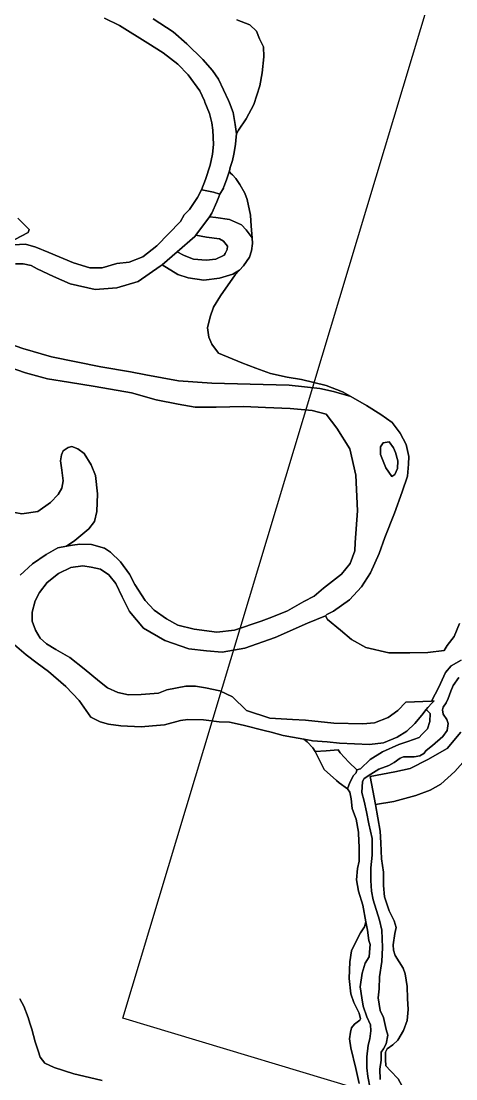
# Model space of a CAD drawing. Header units: inches. Extents: x 288635 to 1232953, y 676945 to 1655780.
# Drawn here: x 387692 to 402985, y 876152 to 913366 of the extents above; entities that cross this region are included whole.
import ezdxf

# ---------------------------------------------------------------- set-up
doc = ezdxf.new("R2010")
doc.units = ezdxf.units.IN
doc.header["$MEASUREMENT"] = 0
doc.layers.add('Images', color=7, linetype='Continuous')
picture_1 = doc.add_image_def('image13.jpg', size_in_pixel=(2536, 3725))
picture_2 = doc.add_image_def('image14.jpg', size_in_pixel=(2572, 3729))

msp = doc.modelspace()

# ---------------------------------------------------------------- linework, layer by layer
at = {"color": 1}
for points in [[(390620.1389, 913474.3048), (391153.5399, 913210.1443), (392149.2219, 912595.4631), (392682.623, 912250.0224), (393200.784, 911853.7816), (393571.6248, 911477.8608), (393978.0256, 910908.8997), (394140.5859, 910563.459), (394159.6108, 910513.6585), (394313.3062, 910111.3381), (394404.7464, 909786.2174), (394434.6277, 909528.1519), (394454.8096, 909025.4288), (394424.3296, 908690.1481), (394343.0494, 908304.0674), (394175.4091, 907790.9863), (394033.1688, 907430.3056), (393896.0085, 907155.9851), (393616.608, 906739.4242), (393428.6476, 906546.3838), (393298.4536, 906314.0085), (392468.7186, 905458.8735), (391969.1843, 905069.4061), (391495.05, 904891.6057), (391063.2492, 904840.8056), (390538.3148, 904688.4053), (390106.5139, 904688.4053), (389530.7794, 904866.2056), (388667.1777, 905230.273), (388209.9768, 905408.0734), (387845.9094, 905518.1403), (387222.6947, 905485.9864)], [(392337.394, 913444.0364), (393043.5154, 912991.9155), (393515.9563, 912570.2747), (394084.9175, 912021.6336), (394424.4315, 911629.6261), (394632.7119, 911324.8255), (394988.3126, 910572.984), (395022.0626, 910487.0749), (395155.953, 910146.2632), (395220.562, 909735.1151), (395269.3413, 909405.0528), (395250.372, 909177.422), (395237.5912, 909024.052), (395169.7619, 908684.9054), (395126.0537, 908466.3641), (395048.5358, 908217.7072), (395019.9608, 908103.407), (394912.0105, 907782.7313), (394824.7387, 907542.1702), (394814.2817, 907513.3458), (394805.3303, 907491.2657), (394678.3301, 907282.9853), (394454.8096, 907349.0254), (394109.3689, 907420.1456), (394033.1688, 907430.3056), (394175.4091, 907790.9863), (394343.0494, 908304.0674), (394424.3296, 908690.1481), (394454.8096, 909025.4288), (394434.6277, 909528.1519), (394404.7464, 909786.2174), (394313.3062, 910111.3381), (394159.6108, 910513.6585), (394140.5859, 910563.459), (393978.0256, 910908.8997), (393571.6248, 911477.8608), (393200.784, 911853.7816), (392682.623, 912250.0224), (392149.2219, 912595.4631), (391153.5399, 913210.1443), (390620.1389, 913474.3048)], [(395277.0715, 913416.0471), (395737.4474, 913236.1301), (395975.5729, 913013.8797), (396081.4065, 912738.7125), (396213.6984, 912458.2536), (396224.2818, 912109.0029), (396171.365, 911548.0851), (396084.2596, 911087.8062), (395877.8842, 910436.9299), (395602.7169, 909928.9288), (395338.1331, 909532.0531), (395269.3413, 909405.0528), (395220.562, 909735.1151), (395155.953, 910146.2632), (395022.0626, 910487.0749), (394988.3126, 910572.984), (394632.7119, 911324.8255), (394424.4315, 911629.6261), (394084.9175, 912021.6336), (393515.9563, 912570.2747), (393043.5154, 912991.9155), (392337.394, 913444.0364)], [(403108.2203, 892171.33), (402920.2599, 891714.1291), (402681.4994, 891394.0884), (402574.8192, 891221.3681), (402000.7781, 891150.248), (401360.6968, 891135.0079), (400629.1753, 891145.1679), (399816.3737, 891322.9683), (399318.5327, 891607.4489), (398922.2919, 891932.5695), (398465.091, 892313.5703), (398393.9709, 892445.6505), (398449.851, 892486.2906), (398683.5314, 892608.2109), (399242.3325, 893004.4517), (399663.9734, 893461.6526), (399978.934, 893954.4136), (400283.7346, 894640.2149), (400486.935, 895199.0161), (400832.3757, 896057.5378), (401101.6163, 896809.3793), (401289.5766, 897358.0204), (401320.0567, 897774.5812), (401330.2167, 898053.9818), (401233.6965, 898475.6226), (401025.4161, 898871.8634), (400882.9344, 899061.415), (400740.9355, 899250.3242), (400349.3514, 899530.7831), (399846.6421, 899848.2837), (399296.167, 900154.4855), (398999.9737, 900319.243), (398428.4726, 900552.0768), (397550.0542, 900753.1605), (397047.3448, 900843.119), (396465.2603, 900964.8276), (395946.676, 901160.6196), (395459.8417, 901340.5367), (394634.34, 901689.7874), (394396.2145, 901996.7047), (394290.381, 902250.7052), (394253.3392, 902573.4975), (394338.0061, 902965.0816), (394459.7147, 903303.7489), (394703.1318, 903700.6247), (395216.4245, 904441.4595), (395369.7024, 904600.1156), (395518.0501, 904753.6685), (395729.7172, 905060.5858), (395798.509, 905282.8362), (395830.2591, 905536.8367), (395816.1002, 905742.1398), (395787.9256, 906150.6713), (395761.4673, 906536.9637), (395645.0504, 907092.5898), (395565.6752, 907314.8403), (395383.8961, 907614.9872), (395245.3862, 907830.3564), (395131.086, 907957.3567), (395073.5492, 908008.05), (395039.0108, 908052.6069), (395019.9608, 908103.407), (395048.5358, 908217.7072), (395126.0537, 908466.3641), (395169.7619, 908684.9054), (395237.5912, 909024.052), (395250.372, 909177.422), (395269.3413, 909405.0528), (395338.1331, 909532.0531), (395602.7169, 909928.9288), (395877.8842, 910436.9299), (396084.2596, 911087.8062), (396171.365, 911548.0851), (396224.2818, 912109.0029), (396213.6984, 912458.2536), (396081.4065, 912738.7125), (395975.5729, 913013.8797), (395737.4474, 913236.1301), (395277.0715, 913416.0471)], [(387222.6947, 905485.9864), (387845.9094, 905518.1403), (388209.9768, 905408.0734), (388667.1777, 905230.273), (389530.7794, 904866.2056), (390106.5139, 904688.4053), (390538.3148, 904688.4053), (391063.2492, 904840.8056), (391495.05, 904891.6057), (391969.1843, 905069.4061), (392468.7186, 905458.8735), (393298.4536, 906314.0085), (393428.6476, 906546.3838), (393616.608, 906739.4242), (393896.0085, 907155.9851), (394033.1688, 907430.3056), (394109.3689, 907420.1456), (394454.8096, 907349.0254), (394678.3301, 907282.9853), (394641.5805, 907180.1256), (394571.956, 907011.8664), (394403.3558, 906604.4158), (394312.9013, 906481.2437), (393836.0241, 905831.8791), (393806.4546, 905791.6142), (393183.4722, 905253.8592), (392647.837, 904791.5018), (392587.2522, 904739.2054), (392587.2522, 904739.2054), (391808.3173, 904205.8043), (391054.7825, 903977.2039), (390301.2476, 903926.4038), (389412.2459, 904121.1375), (388828.0447, 904383.6047), (388260.7769, 904654.5386), (388040.6431, 904773.0721), (387761.2426, 904823.8722), (387498.7754, 904832.3389)], [(387570.0896, 906431.6088), (387971.4104, 906030.288), (387940.9303, 905933.7678), (387468.4893, 905679.7673)], [(387468.4893, 905679.7673), (387940.9303, 905933.7678), (387971.4104, 906030.288), (387570.0896, 906431.6088)], [(387498.7754, 904832.3389), (387761.2426, 904823.8722), (388040.6431, 904773.0721), (388260.7769, 904654.5386), (388828.0447, 904383.6047), (389412.2459, 904121.1375), (389412.2459, 904121.1375), (390301.2476, 903926.4038), (391054.7825, 903977.2039), (391808.3173, 904205.8043), (392587.2522, 904739.2054), (392647.837, 904791.5018), (393206.8529, 904457.0267), (393572.6137, 904330.0265), (394121.2548, 904253.8263), (394674.9759, 904324.9464), (395137.2568, 904462.1067), (395369.7024, 904600.1156), (395216.4245, 904441.4595), (394703.1318, 903700.6247), (394459.7147, 903303.7489), (394338.0061, 902965.0816), (394253.3392, 902573.4975), (394290.381, 902250.7052), (394396.2145, 901996.7047), (394634.34, 901689.7874), (395459.8417, 901340.5367), (395946.676, 901160.6196), (396465.2603, 900964.8276), (397047.3448, 900843.119), (397550.0542, 900753.1605), (398428.4726, 900552.0768), (398999.9737, 900319.243), (399296.167, 900154.4855), (398683.2644, 900336.5299), (398200.6634, 900438.1301), (397116.9279, 900556.6637), (395753.7919, 900598.9971), (394399.1225, 900624.3972), (393230.7202, 900709.064), (392075.4992, 900922.7799), (391537.3834, 901022.3313), (390495.9814, 901208.5983), (388760.3112, 901555.7324), (387752.7759, 901843.5996), (387016.1744, 902106.0668)], [(387016.1744, 902106.0668), (387752.7759, 901843.5996), (388760.3112, 901555.7324), (390495.9814, 901208.5983), (391537.3834, 901022.3313), (392075.4992, 900922.7799), (393230.7202, 900709.064), (394399.1225, 900624.3972), (395753.7919, 900598.9971), (397116.9279, 900556.6637), (398200.6634, 900438.1301), (398683.2644, 900336.5299), (399296.167, 900154.4855), (399846.6421, 899848.2837), (400349.3514, 899530.7831), (400740.9355, 899250.3242), (400882.9344, 899061.415), (401025.4161, 898871.8634), (401233.6965, 898475.6226), (401330.2167, 898053.9818), (401320.0567, 897774.5812), (401289.5766, 897358.0204), (401101.6163, 896809.3793), (400832.3757, 896057.5378), (400486.935, 895199.0161), (400283.7346, 894640.2149), (399978.934, 893954.4136), (399663.9734, 893461.6526), (399242.3325, 893004.4517), (398683.5314, 892608.2109), (398449.851, 892486.2906), (398393.9709, 892445.6505), (397764.4399, 892180.2809), (396626.7293, 891682.8633), (395557.8105, 891301.8625), (394764.0589, 891164.2789), (394213.7245, 891211.904), (393589.3065, 891275.4041), (392747.9299, 891577.0297), (391996.5117, 892005.6556), (391504.3857, 892598.3234), (391245.0935, 893111.6161), (391022.8431, 893582.5754), (390774.1342, 893884.201), (390488.3837, 894079.9931), (390155.008, 894159.3682), (389863.9658, 894196.41), (389445.9233, 894143.4932), (389006.714, 893926.5344), (388609.8383, 893614.3255), (388334.671, 893265.0748), (388186.5041, 892968.7408), (388075.3788, 892577.1567), (388080.6705, 892259.6561), (388197.0874, 891936.8638), (388361.1294, 891656.4049), (388588.6715, 891455.3211), (388916.7555, 891259.5291), (389408.8815, 890973.7785), (389911.5909, 890582.1944), (390446.0503, 890132.4018), (390726.5092, 889904.8597), (391090.8045, 889749.6231), (391471.8052, 889659.6645), (391916.3061, 889670.2479), (392519.5573, 889717.873), (392821.1829, 889839.5816), (393482.6426, 889966.5818), (393821.3099, 889971.8735), (394181.144, 889913.6651), (394683.8533, 889802.5398), (395123.0625, 889596.1644), (395615.1885, 889114.6218), (396440.6902, 888839.4546), (397239.7334, 888791.8295), (397700.1094, 888770.6628), (398694.9447, 888664.8292), (399716.2384, 888643.6625), (400128.9892, 888680.7043), (400599.9485, 888860.6213), (400938.6158, 889109.3301), (401224.3664, 889400.3724), (402126.0903, 889443.54), (402219.2017, 889447.9975), (402139.9855, 889365.0091), (401996.9513, 889215.1637), (401943.026, 889146.4089), (401785.2842, 888945.2881), (401541.867, 888648.9542), (401261.4081, 888384.3703), (400922.7408, 888167.4116), (400435.9065, 887976.9112), (399943.7805, 887918.7027), (398890.7367, 887961.0361), (398462.1109, 888008.6612), (397943.5265, 888045.703), (397898.9159, 888053.5294), (397641.9009, 888098.6198), (397239.7334, 888167.4116), (396911.6494, 888230.9117), (396488.3153, 888352.6203), (396244.8981, 888410.8287), (395498.7716, 888596.0374), (395017.229, 888696.5793), (394662.6866, 888717.746), (394112.3522, 888781.2461), (393562.0177, 888797.1212), (393297.4339, 888765.3711), (392731.2244, 888606.6208), (392318.4736, 888569.579), (391916.3061, 888537.829), (391201.9297, 888569.579), (390762.7205, 888633.0792), (390476.9699, 888712.4543), (390148.8859, 888871.2046), (389731.6738, 889460.3588), (389266.0062, 889952.4848), (388652.1717, 890486.9442), (388260.5876, 890777.9865), (387874.2951, 891074.3204), (387461.5443, 891418.2794)], [(387662.628, 893873.6176), (388085.9622, 894270.4934), (388578.0882, 894598.5774), (388985.5473, 894836.7029), (389283.2887, 894888.3519), (389504.1317, 894926.6614), (389758.1322, 894958.4115), (390165.5914, 894953.1198), (390620.6756, 894820.8279), (390837.6344, 894677.9526), (391192.1767, 894344.5769), (391509.6774, 893905.3677), (391689.5944, 893545.5337), (392060.0118, 892984.6159), (392372.2208, 892645.9485), (392800.8466, 892339.0312), (393203.0141, 892116.7808), (393774.5152, 891968.6138), (394573.5585, 891862.7803), (395197.9764, 891936.8638), (396134.6033, 892259.6561), (396515.6041, 892397.2397), (397060.6468, 892614.1985), (397637.4396, 892942.2824), (398000.9779, 893134.3703), (398331.1785, 893413.7709), (398962.5222, 893913.4407), (399270.9804, 894288.955), (399431.9151, 894731.5255), (399445.3264, 895026.5725), (399525.7937, 896139.7043), (399472.1488, 897386.9484), (399257.5692, 898312.3231), (398801.798, 899049.594), (398420.7972, 899532.195), (397929.7296, 899667.6619), (397159.2614, 899735.3954), (396287.1929, 899777.7288), (395516.7247, 899803.1289), (394551.5228, 899786.1955), (393814.9213, 899786.1955), (393213.7868, 899887.7957), (392443.3186, 900040.196), (391579.7169, 900294.1965), (390301.2476, 900514.3303), (389352.9791, 900666.7306), (388624.8443, 900776.7975), (387845.9094, 900996.9312), (386914.5742, 901310.1985)], [(386914.5742, 901310.1985), (387845.9094, 900996.9312), (388624.8443, 900776.7975), (389352.9791, 900666.7306), (390301.2476, 900514.3303), (391579.7169, 900294.1965), (392443.3186, 900040.196), (393213.7868, 899887.7957), (393213.7868, 899887.7957), (393814.9213, 899786.1955), (394551.5228, 899786.1955), (395516.7247, 899803.1289), (396287.1929, 899777.7288), (397159.2614, 899735.3954), (397929.7296, 899667.6619), (398420.7972, 899532.195), (398801.798, 899049.594), (399257.5692, 898312.3231), (399472.1488, 897386.9484), (399525.7937, 896139.7043), (399445.3264, 895026.5725), (399431.9151, 894731.5255), (399270.9804, 894288.955), (398962.5222, 893913.4407), (398331.1785, 893413.7709), (398000.9779, 893134.3703), (397637.4396, 892942.2824), (397060.6468, 892614.1985), (396515.6041, 892397.2397), (396134.6033, 892259.6561), (395197.9764, 891936.8638), (394573.5585, 891862.7803), (393774.5152, 891968.6138), (393203.0141, 892116.7808), (392800.8466, 892339.0312), (392372.2208, 892645.9485), (392060.0118, 892984.6159), (391689.5944, 893545.5337), (391509.6774, 893905.3677), (391192.1767, 894344.5769), (390837.6344, 894677.9526), (390620.6756, 894820.8279), (390165.5914, 894953.1198), (389758.1322, 894958.4115), (389504.1317, 894926.6614), (389283.2887, 894888.3519), (389580.9675, 895088.0821), (390068.6485, 895504.6429), (390276.9289, 895758.6434), (390360.4233, 896109.3963), (390378.5291, 896728.9254), (390312.489, 897374.0867), (390160.0887, 897755.0874), (389906.0882, 898156.4082), (389687.6478, 898313.8885), (389479.3673, 898400.2487), (389347.2871, 898364.6886), (389174.5667, 898242.7684), (389113.6066, 898105.6081), (389078.0465, 897892.2477), (389118.6866, 897572.2071), (389169.4867, 897191.2063), (389123.7666, 896937.2058), (388991.6864, 896708.6053), (388727.5258, 896424.1248), (388280.4849, 896114.2441), (387711.5238, 896032.964), (387228.9228, 896129.4842)], [(387228.9228, 896129.4842), (387711.5238, 896032.964), (388280.4849, 896114.2441), (388727.5258, 896424.1248), (388991.6864, 896708.6053), (389123.7666, 896937.2058), (389169.4867, 897191.2063), (389118.6866, 897572.2071), (389078.0465, 897892.2477), (389113.6066, 898105.6081), (389174.5667, 898242.7684), (389347.2871, 898364.6886), (389479.3673, 898400.2487), (389687.6478, 898313.8885), (389906.0882, 898156.4082), (390160.0887, 897755.0874), (390312.489, 897374.0867), (390378.5291, 896728.9254), (390360.4233, 896109.3963), (390360.4233, 896109.3963), (390276.9289, 895758.6434), (390068.6485, 895504.6429), (389580.9675, 895088.0821), (389283.2887, 894888.3519), (388985.5473, 894836.7029), (388578.0882, 894598.5774), (388085.9622, 894270.4934), (387662.628, 893873.6176)], [(403171.3799, 890877.3982), (402815.7792, 890678.4311), (402621.0455, 890454.064), (402383.9784, 889937.5963), (402126.0903, 889443.54), (401224.3664, 889400.3724), (400938.6158, 889109.3301), (400599.9485, 888860.6213), (400128.9892, 888680.7043), (399716.2384, 888643.6625), (398694.9447, 888664.8292), (397700.1094, 888770.6628), (397239.7334, 888791.8295), (396440.6902, 888839.4546), (395615.1885, 889114.6218), (395123.0625, 889596.1644), (394683.8533, 889802.5398), (394181.144, 889913.6651), (393821.3099, 889971.8735), (393482.6426, 889966.5818), (392821.1829, 889839.5816), (392519.5573, 889717.873), (391916.3061, 889670.2479), (391471.8052, 889659.6645), (391090.8045, 889749.6231), (390726.5092, 889904.8597), (390446.0503, 890132.4018), (389911.5909, 890582.1944), (389408.8815, 890973.7785), (388916.7555, 891259.5291), (388588.6715, 891455.3211), (388361.1294, 891656.4049), (388197.0874, 891936.8638), (388080.6705, 892259.6561), (388075.3788, 892577.1567), (388186.5041, 892968.7408), (388334.671, 893265.0748), (388609.8383, 893614.3255), (389006.714, 893926.5344), (389445.9233, 894143.4932), (389863.9658, 894196.41), (390155.008, 894159.3682), (390488.3837, 894079.9931), (390774.1342, 893884.201), (391022.8431, 893582.5754), (391245.0935, 893111.6161), (391504.3857, 892598.3234), (391996.5117, 892005.6556), (392747.9299, 891577.0297), (393589.3065, 891275.4041), (394213.7245, 891211.904), (394764.0589, 891164.2789), (395557.8105, 891301.8625), (396626.7293, 891682.8633), (397764.4399, 892180.2809), (398393.9709, 892445.6505), (398465.091, 892313.5703), (398922.2919, 891932.5695), (399318.5327, 891607.4489), (399816.3737, 891322.9683), (400629.1753, 891145.1679), (401360.6968, 891135.0079), (402000.7781, 891150.248), (402574.8192, 891221.3681), (402681.4994, 891394.0884), (402920.2599, 891714.1291), (403108.2203, 892171.33)], [(387461.5443, 891418.2794), (387874.2951, 891074.3204), (388260.5876, 890777.9865), (388652.1717, 890486.9442), (389266.0062, 889952.4848), (389731.6738, 889460.3588), (390148.8859, 888871.2046), (390476.9699, 888712.4543), (390762.7205, 888633.0792), (391201.9297, 888569.579), (391916.3061, 888537.829), (392318.4736, 888569.579), (392731.2244, 888606.6208), (393297.4339, 888765.3711), (393562.0177, 888797.1212), (394112.3522, 888781.2461), (394662.6866, 888717.746), (395017.229, 888696.5793), (395498.7716, 888596.0374), (396244.8981, 888410.8287), (396488.3153, 888352.6203), (396911.6494, 888230.9117), (397239.7334, 888167.4116), (397641.9009, 888098.6198), (397751.3994, 888010.6011), (397954.5998, 887802.3207), (398040.2513, 887673.0675), (398357.752, 887038.0662), (398781.396, 886649.0054), (398876.3363, 886561.8153), (399172.6703, 886350.1482), (399260.1624, 886232.5975), (399305.8825, 886003.9971), (399341.4426, 885663.6364), (399386.2566, 885536.0888), (399473.5228, 885287.7156), (399559.883, 884830.5147), (399573.8649, 884487.9582), (399580.203, 884332.6737), (399585.2831, 883809.4327), (399524.3229, 883555.4322), (399493.8429, 883149.0314), (399559.883, 882752.7906), (399717.7867, 882258.9713), (399823.6202, 881676.8868), (399770.7034, 881496.9697), (399634.5225, 881285.781), (399482.1222, 881001.3004), (399319.5618, 880650.7797), (399258.6017, 880269.779), (399233.2017, 879680.4978), (399289.0818, 879147.0967), (399395.762, 878837.2161), (399578.6424, 878466.3754), (399629.4425, 878258.0949), (399604.0424, 878212.3749), (399421.162, 878070.1346), (399319.5618, 877943.1343), (399273.8417, 877790.734), (399238.2817, 877562.1336), (399289.0818, 877242.0929), (399461.8021, 876515.6515), (399588.8024, 875992.4104)], [(400320.1554, 876132.1516), (400309.9954, 876492.8324), (400355.7155, 876807.793), (400355.7155, 877087.1935), (400442.0757, 877204.0338), (400528.4358, 877381.8341), (400589.3959, 877686.6347), (400538.5958, 877889.8352), (400436.9956, 878311.476), (400320.1554, 878560.3965), (400254.1153, 878997.2774), (400284.5953, 879322.398), (400299.8354, 879738.9588), (400381.1155, 880282.5199), (400401.4356, 880775.2809), (400386.1955, 881379.8021), (400294.7554, 881735.4028), (400081.3949, 882451.6843), (400015.3548, 882751.4049), (399989.9547, 883127.3256), (400000.1148, 883579.4465), (400040.7549, 884026.4874), (400044.5804, 884462.5964), (400045.8349, 884605.6086), (399928.9946, 885118.6896), (399842.6345, 885545.4105), (399761.3543, 885921.3312), (399680.0741, 886221.0518), (399695.3142, 886612.2126), (399761.3543, 886713.8128), (399989.9547, 886871.2931), (400279.5153, 887044.0135), (400624.956, 887176.0937), (400817.9964, 887282.7739), (401021.1968, 887435.1742), (401138.037, 887480.8943), (401513.9578, 887480.8943), (401717.1582, 887511.3744), (401864.4785, 887597.7346), (401940.6787, 887709.4948), (402159.1191, 887882.2151), (402529.9598, 888202.2558), (402682.3601, 888410.5362), (402717.9202, 888649.2967), (402672.2001, 888791.537), (402540.1199, 888979.4973), (402519.7998, 889131.8976), (402535.0398, 889228.4178), (402642.2122, 889378.7952), (402718.4124, 889535.4288), (402811.5459, 889793.6627), (402896.2127, 889996.8631), (403086.7131, 890267.7969)], [(403232.0676, 887277.5464), (402947.587, 886967.6658), (402454.826, 886520.6249), (402078.9053, 886312.3444), (401581.0643, 886119.3041), (400808.9027, 885905.9436), (400158.6614, 885809.4234), (399970.7011, 886784.7854), (400836.9422, 886959.28), (401382.9439, 887069.266), (402002.7051, 887384.2266), (402683.1443, 887771.154), (403160.6652, 888345.1952)], [(403160.6652, 888345.1952), (402683.1443, 887771.154), (402002.7051, 887384.2266), (401382.9439, 887069.266), (400836.9422, 886959.28), (399970.7011, 886784.7854), (400158.6614, 885809.4234), (400317.6276, 884867.7604), (400341.5426, 884450.335), (400373.5077, 883892.3985), (400434.4678, 883419.9575), (400439.2303, 882955.3483), (400469.7104, 882554.0274), (400642.4307, 882066.3465), (400815.1511, 881705.6658), (400891.3512, 881471.9853), (400840.5511, 881268.7849), (400784.671, 880872.5441), (400789.751, 880684.5837), (400855.7911, 880496.6233), (401130.1117, 880044.5024), (401206.3118, 879851.462), (401272.352, 879399.3411), (401282.512, 878977.7003), (401310.8401, 878588.6209), (401273.7984, 878202.3285), (401146.7981, 877847.7861), (400940.4227, 877509.1187), (400771.089, 877350.3684), (400570.0053, 877212.7848), (400506.5052, 877085.7846), (400511.7968, 876837.0757), (400517.0885, 876609.5336), (400691.7139, 876429.6166), (400961.5894, 876154.4494), (401220.8816, 875662.3234)], [(401220.8816, 875662.3234), (400961.5894, 876154.4494), (400691.7139, 876429.6166), (400517.0885, 876609.5336), (400511.7968, 876837.0757), (400506.5052, 877085.7846), (400570.0053, 877212.7848), (400771.089, 877350.3684), (400940.4227, 877509.1187), (401146.7981, 877847.7861), (401273.7984, 878202.3285), (401310.8401, 878588.6209), (401282.512, 878977.7003), (401272.352, 879399.3411), (401206.3118, 879851.462), (401130.1117, 880044.5024), (400855.7911, 880496.6233), (400789.751, 880684.5837), (400784.671, 880872.5441), (400840.5511, 881268.7849), (400891.3512, 881471.9853), (400815.1511, 881705.6658), (400642.4307, 882066.3465), (400469.7104, 882554.0274), (400439.2303, 882955.3483), (400434.4678, 883419.9575), (400373.5077, 883892.3985), (400341.5426, 884450.335), (400317.6276, 884867.7604), (400158.6614, 885809.4234), (400808.9027, 885905.9436), (401581.0643, 886119.3041), (402078.9053, 886312.3444), (402454.826, 886520.6249), (402947.587, 886967.6658), (403232.0676, 887277.5464)], [(399588.8024, 875992.4104), (399461.8021, 876515.6515), (399289.0818, 877242.0929), (399238.2817, 877562.1336), (399273.8417, 877790.734), (399319.5618, 877943.1343), (399421.162, 878070.1346), (399604.0424, 878212.3749), (399629.4425, 878258.0949), (399578.6424, 878466.3754), (399395.762, 878837.2161), (399289.0818, 879147.0967), (399233.2017, 879680.4978), (399258.6017, 880269.779), (399319.5618, 880650.7797), (399482.1222, 881001.3004), (399634.5225, 881285.781), (399770.7034, 881496.9697), (399823.6202, 881676.8868), (399873.1145, 881384.8821), (399928.9946, 881024.2014), (399969.6347, 880881.9611), (399959.4747, 880744.8009), (399934.0746, 880440.0003), (399791.8344, 880216.4798), (399690.2342, 879865.9591), (399619.114, 879388.4381), (399680.0741, 878997.2774), (399720.7142, 878712.7968), (399852.7945, 878336.876), (399984.8747, 878057.4755), (400000.1148, 877844.1151), (399954.3947, 877559.6345), (399898.5146, 877336.114), (399852.7945, 876929.7132), (399852.7945, 876543.6325), (399883.2745, 876238.8318), (399969.6347, 875807.031)], [(390546.3843, 876094.0106), (390099.3434, 876195.6108), (389545.6223, 876332.7711), (388849.6609, 876556.2915), (388529.6203, 876708.6919), (388361.9799, 876911.8923), (388285.7798, 877140.4927), (388189.2596, 877455.4533), (388072.4193, 877902.4942), (387996.2192, 878105.6946), (387935.2591, 878313.9751), (387782.8588, 878710.2159), (387645.6985, 878969.2964)], [(387645.6985, 878969.2964), (387782.8588, 878710.2159), (387935.2591, 878313.9751), (387996.2192, 878105.6946), (388072.4193, 877902.4942), (388189.2596, 877455.4533), (388285.7798, 877140.4927), (388361.9799, 876911.8923), (388529.6203, 876708.6919), (388849.6609, 876556.2915), (389545.6223, 876332.7711), (390099.3434, 876195.6108), (390546.3843, 876094.0106)]]:
    msp.add_lwpolyline(points, dxfattribs=at)
for points in [[(395787.9256, 906150.6713), (395816.1002, 905742.1398), (395609.6977, 906026.7498), (395447.1374, 906194.3902), (395020.4166, 906382.3506), (394537.8156, 906458.5507), (394312.9013, 906481.2437), (394403.3558, 906604.4158), (394571.956, 907011.8664), (394641.5805, 907180.1256), (394678.3301, 907282.9853), (394805.3303, 907491.2657), (394814.2817, 907513.3458), (394824.7387, 907542.1702), (394912.0105, 907782.7313), (395019.9608, 908103.407), (395039.0108, 908052.6069), (395073.5492, 908008.05), (395131.086, 907957.3567), (395245.3862, 907830.3564), (395383.8961, 907614.9872), (395565.6752, 907314.8403), (395645.0504, 907092.5898), (395761.4673, 906536.9637), (395787.9256, 906150.6713)], [(395729.7172, 905060.5858), (395518.0501, 904753.6685), (395369.7024, 904600.1156), (395137.2568, 904462.1067), (394674.9759, 904324.9464), (394121.2548, 904253.8263), (393572.6137, 904330.0265), (393206.8529, 904457.0267), (392647.837, 904791.5018), (393183.4722, 905253.8592), (393399.8933, 905132.6681), (393485.2456, 905098.0324), (393750.414, 904990.4278), (394200.9203, 904954.9685), (394537.8156, 904990.4278), (394837.5362, 905132.6681), (394865.9799, 905186.8466), (394944.2164, 905335.8685), (394954.3764, 905452.7087), (394812.1361, 905630.5091), (394664.8158, 905711.7892), (394217.775, 905762.5893), (394029.7883, 905796.7099), (393836.0241, 905831.8791), (394312.9013, 906481.2437), (394537.8156, 906458.5507), (395020.4166, 906382.3506), (395447.1374, 906194.3902), (395609.6977, 906026.7498), (395816.1002, 905742.1398), (395830.2591, 905536.8367), (395798.509, 905282.8362), (395729.7172, 905060.5858)], [(394537.8156, 904990.4278), (394200.9203, 904954.9685), (393750.414, 904990.4278), (393485.2456, 905098.0324), (393399.8933, 905132.6681), (393183.4722, 905253.8592), (393806.4546, 905791.6142), (393836.0241, 905831.8791), (394029.7883, 905796.7099), (394217.775, 905762.5893), (394664.8158, 905711.7892), (394812.1361, 905630.5091), (394954.3764, 905452.7087), (394944.2164, 905335.8685), (394865.9799, 905186.8466), (394837.5362, 905132.6681), (394537.8156, 904990.4278)], [(400524.7566, 897655.4129), (400736.4237, 897342.1456), (400838.0239, 897418.3458), (400931.1574, 897630.0129), (400939.6241, 897892.4801), (400863.4239, 898188.814), (400795.6904, 898358.1477), (400643.2901, 898569.8148), (400431.623, 898527.4813), (400338.4895, 898383.5477), (400338.4895, 898121.0805), (400524.7566, 897655.4129)], [(400838.0239, 897418.3458), (400736.4237, 897342.1456), (400524.7566, 897655.4129), (400338.4895, 898121.0805), (400338.4895, 898383.5477), (400431.623, 898527.4813), (400643.2901, 898569.8148), (400795.6904, 898358.1477), (400863.4239, 898188.814), (400939.6241, 897892.4801), (400931.1574, 897630.0129), (400838.0239, 897418.3458)], [(401290.4374, 888019.3754), (400975.4767, 887912.6952), (400406.5156, 887653.6147), (399974.7147, 887384.3741), (399634.354, 887059.2535), (399500.7542, 887022.1912), (399215.0037, 887297.3584), (398918.6698, 887625.4424), (398849.8779, 887725.9843), (398424.1085, 887698.1562), (398040.2513, 887673.0675), (397954.5998, 887802.3207), (397751.3994, 888010.6011), (397641.9009, 888098.6198), (397898.9159, 888053.5294), (397943.5265, 888045.703), (398462.1109, 888008.6612), (398890.7367, 887961.0361), (399943.7805, 887918.7027), (400435.9065, 887976.9112), (400922.7408, 888167.4116), (401261.4081, 888384.3703), (401541.867, 888648.9542), (401785.2842, 888945.2881), (401943.026, 889146.4089), (402082.4956, 889002.7807), (402069.7956, 888723.3802), (401993.5954, 888469.3796), (401790.395, 888272.5292), (401696.8382, 888166.6957), (401290.4374, 888019.3754)], [(399257.3371, 886572.3986), (399172.6703, 886350.1482), (398876.3363, 886561.8153), (398781.396, 886649.0054), (398357.752, 887038.0662), (398040.2513, 887673.0675), (398424.1085, 887698.1562), (398849.8779, 887725.9843), (398918.6698, 887625.4424), (399215.0037, 887297.3584), (399500.7542, 887022.1912), (399479.5875, 886921.6493), (399384.3374, 886826.3991), (399257.3371, 886572.3986)]]:
    msp.add_lwpolyline(points, close=True, dxfattribs=at)
at = {"color": 1, "ltscale": 3}
for points in [[(399969.6347, 875807.031), (399883.2745, 876238.8318), (399852.7945, 876543.6325), (399852.7945, 876929.7132), (399898.5146, 877336.114), (399954.3947, 877559.6345), (400000.1148, 877844.1151), (399984.8747, 878057.4755), (399852.7945, 878336.876), (399720.7142, 878712.7968), (399680.0741, 878997.2774), (399619.114, 879388.4381), (399690.2342, 879865.9591), (399791.8344, 880216.4798), (399934.0746, 880440.0003), (399959.4747, 880744.8009), (399969.6347, 880881.9611), (399928.9946, 881024.2014), (399873.1145, 881384.8821), (399823.6202, 881676.8868), (399717.7867, 882258.9713), (399559.883, 882752.7906), (399493.8429, 883149.0314), (399524.3229, 883555.4322), (399585.2831, 883809.4327), (399580.203, 884332.6737), (399573.8649, 884487.9582), (399559.883, 884830.5147), (399473.5228, 885287.7156), (399386.2566, 885536.0888), (399341.4426, 885663.6364), (399305.8825, 886003.9971), (399260.1624, 886232.5975), (399172.6703, 886350.1482), (399257.3371, 886572.3986), (399384.3374, 886826.3991), (399479.5875, 886921.6493), (399500.7542, 887022.1912), (399634.354, 887059.2535), (399974.7147, 887384.3741), (400406.5156, 887653.6147), (400975.4767, 887912.6952), (401290.4374, 888019.3754), (401696.8382, 888166.6957), (401790.395, 888272.5292), (401993.5954, 888469.3796), (402069.7956, 888723.3802), (402082.4956, 889002.7807), (401943.026, 889146.4089), (401996.9513, 889215.1637), (402139.9855, 889365.0091), (402219.2017, 889447.9975), (402126.0903, 889443.54), (402383.9784, 889937.5963), (402621.0455, 890454.064), (402815.7792, 890678.4311), (403171.3799, 890877.3982)], [(403086.7131, 890267.7969), (402896.2127, 889996.8631), (402811.5459, 889793.6627), (402718.4124, 889535.4288), (402642.2122, 889378.7952), (402535.0398, 889228.4178), (402519.7998, 889131.8976), (402540.1199, 888979.4973), (402672.2001, 888791.537), (402717.9202, 888649.2967), (402682.3601, 888410.5362), (402529.9598, 888202.2558), (402159.1191, 887882.2151), (401940.6787, 887709.4948), (401864.4785, 887597.7346), (401717.1582, 887511.3744), (401513.9578, 887480.8943), (401138.037, 887480.8943), (401021.1968, 887435.1742), (400817.9964, 887282.7739), (400624.956, 887176.0937), (400279.5153, 887044.0135), (399989.9547, 886871.2931), (399761.3543, 886713.8128), (399695.3142, 886612.2126), (399680.0741, 886221.0518), (399761.3543, 885921.3312), (399842.6345, 885545.4105), (399928.9946, 885118.6896), (400045.8349, 884605.6086), (400044.5804, 884462.5964), (400040.7549, 884026.4874), (400000.1148, 883579.4465), (399989.9547, 883127.3256), (400015.3548, 882751.4049), (400081.3949, 882451.6843), (400294.7554, 881735.4028), (400386.1955, 881379.8021), (400401.4356, 880775.2809), (400381.1155, 880282.5199), (400299.8354, 879738.9588), (400284.5953, 879322.398), (400254.1153, 878997.2774), (400320.1554, 878560.3965), (400436.9956, 878311.476), (400538.5958, 877889.8352), (400589.3959, 877686.6347), (400528.4358, 877381.8341), (400442.0757, 877204.0338), (400355.7155, 877087.1935), (400355.7155, 876807.793), (400309.9954, 876492.8324), (400320.1554, 876132.1516)]]:
    msp.add_lwpolyline(points, dxfattribs=at)

# ---------------------------------------------------------------- pictures from other files: only their frames are drawn
at = {"layer": 'Images'}
image = msp.add_image(picture_1, insert=(391267.209, 878287.8968), size_in_units=(40853.2619, 60007.2557), rotation=-16.749123215, dxfattribs=at)
image.dxf.flags = 7
image = msp.add_image(picture_2, insert=(429935.0746, 818726.8844), size_in_units=(41455.3588, 60103.823), rotation=40.68023876, dxfattribs=at)
image.dxf.flags = 7

doc.saveas('drawing.dxf')
